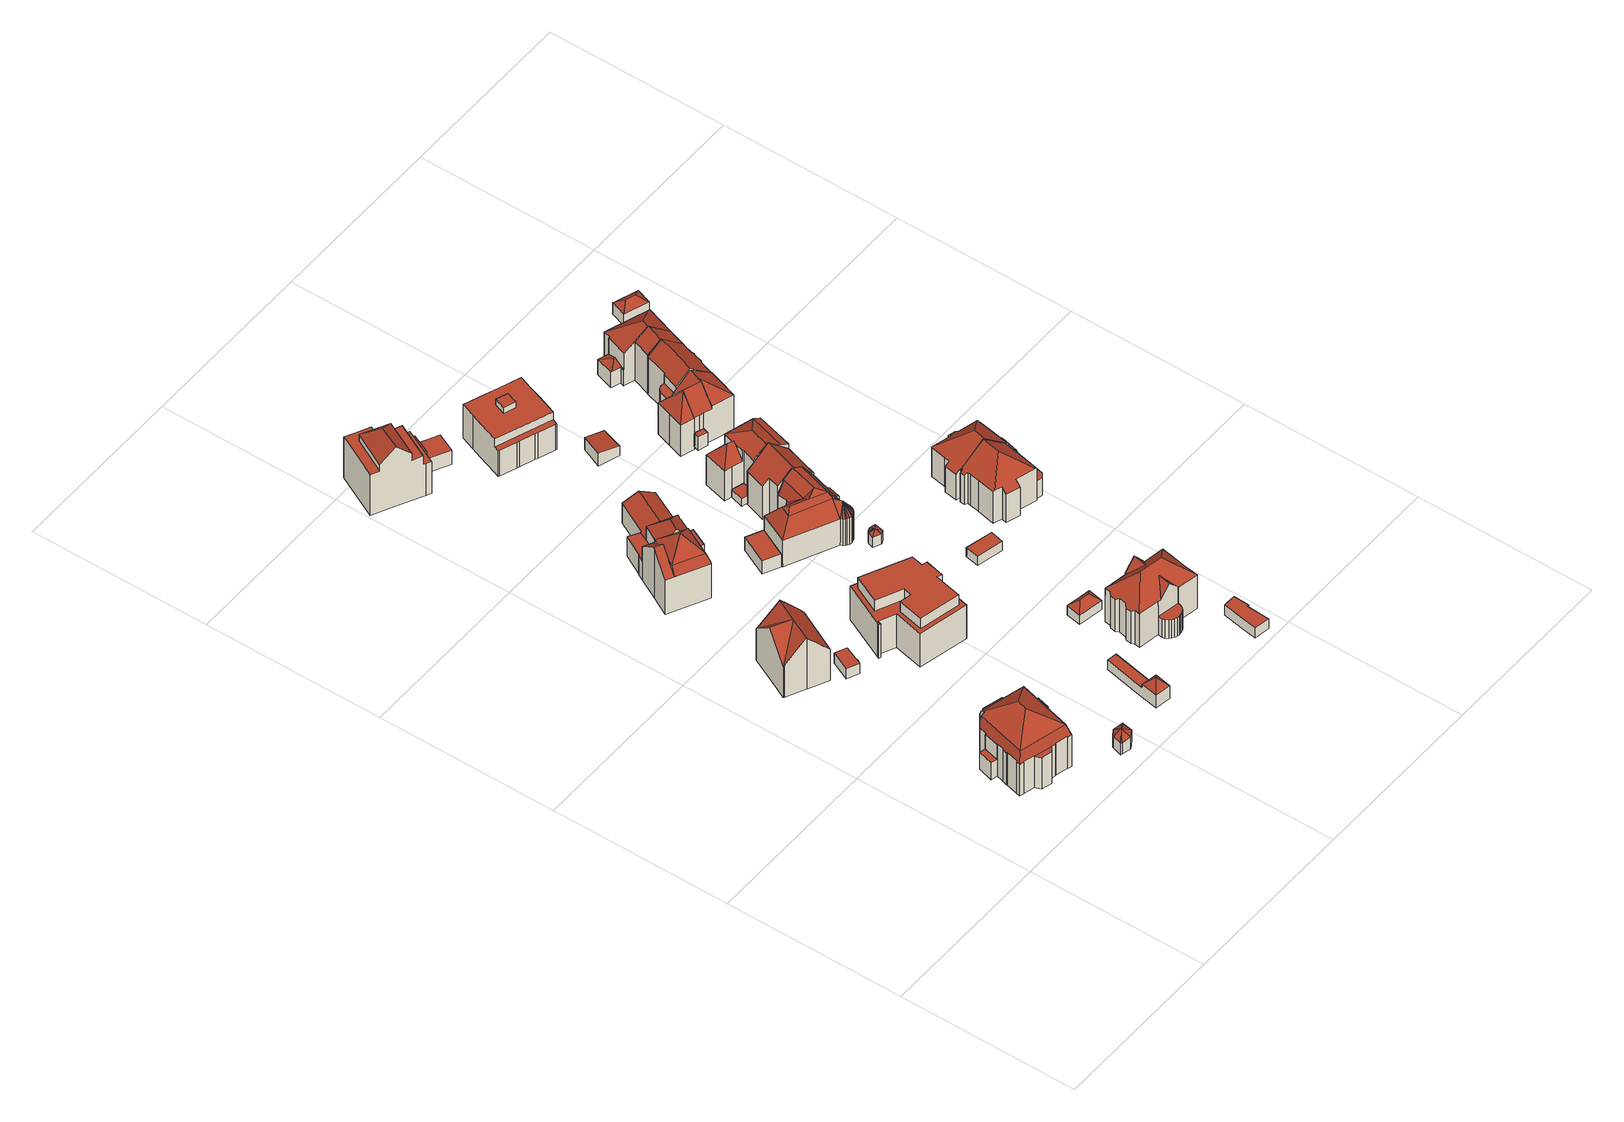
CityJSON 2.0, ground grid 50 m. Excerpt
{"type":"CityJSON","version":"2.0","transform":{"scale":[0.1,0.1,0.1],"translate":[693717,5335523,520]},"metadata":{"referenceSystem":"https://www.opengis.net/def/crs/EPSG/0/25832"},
"CityObjects":{
"building1":{"type":"Building","attributes":{"Gemeindeschluessel":"09162000","HoeheDach":"541.280","HoeheGrund":"523.127","Methode":"2000","NiedrigsteTraufeDesGebaeudes":"528.694","Geometrietyp2DReferenz":"3000","function":"31001_2000","roofType":"3400","measuredHeight":18.15,"storeysAboveGround":4},"geometry":[{"type":"MultiSurface","lod":"2","boundaries":[[[0,1,2,3]],[[4,5,6]],[[7,8,9,10]],[[11,12,13,14]],[[15,16,17,18]],[[19,20,21,22]],[[23,24,25,26]],[[27,28,29,30,31,32]],[[33,34,13,12,35,36,37,38,39,40,41,42,43]],[[31,30,44,45]],[[46,47,48]],[[49,50,51,52,53]],[[54,55,56,57,58]],[[26,25,59,60]],[[4,61,62,5]],[[63,60,59,64]],[[48,22,21,65,46]],[[66,67,68,69]],[[70,39,38,71]],[[49,53,72,73]],[[74,40,39,70]],[[71,38,37,75]],[[76,77,29,28]],[[78,67,66]],[[79,80,81,82]],[[83,84,85,86]],[[87,88,89,90,91,92]],[[93,94,64,95]],[[96,54,58,97,98,99]],[[100,81,80,101,68,67,78,102,43,42,103,104,61,4]],[[105,106,107,108]],[[109,110,106,105]],[[14,13,34,111]],[[52,51,85,84]],[[112,113,114,115]],[[116,41,40,74]],[[27,32,117,118]],[[95,119,120]],[[50,121,122,86,85,51]],[[83,86,122,123,124,114,113,2,1,125,107,106,110,126,92,91]],[[127,128,33,43,102]],[[91,90,84,83]],[[115,114,124,129]],[[116,130,103,42,41]],[[127,102,78,66]],[[63,64,94,131]],[[132,36,35,133]],[[134,125,1,0]],[[69,68,101,135]],[[129,124,123,136]],[[48,47,16,15]],[[3,2,113,112]],[[133,35,12,11]],[[137,93,95,120]],[[131,94,93,137]],[[6,57,56,138,139,44,30,29,77,140,17,16,47,46,65]],[[141,142,20,19]],[[96,99,143,144]],[[135,101,80,79]],[[87,92,126,145]],[[144,143,89,88]],[[120,119,142,141]],[[59,25,24,9,8,100,4,6,65,21,20,142,119,95,64]],[[62,61,98,97]],[[127,66,69,135,79,82,7,10,23,26,60,63,131,137,120,141,19,22,48,15,18,76,28,27,118,146,147,55,54,96,144,88,87,145,109,105,108,134,0,3,112,115,129,136,121,50,49,73,130,116,74,70,71,75,132,133,11,14,111,128]],[[31,45,117,32]],[[61,104,72,53,52,84,90,89,143,99,98]],[[75,37,36,132]],[[145,126,110,109]],[[5,62,97,58,57,6]],[[146,139,138,147]],[[140,77,76]],[[130,73,72,104,103]],[[108,107,125,134]],[[147,138,56,55]],[[18,17,140,76]],[[7,82,81,100,8]],[[136,123,122,121]],[[10,9,24,23]],[[146,118,117,45,44,139]],[[111,34,33,128]]],"semantics":{"surfaces":[{"type":"WallSurface"},{"type":"RoofSurface"},{"type":"GroundSurface"}],"values":[0,1,0,0,0,0,0,0,1,0,0,0,0,0,1,0,0,0,0,0,0,0,0,0,0,0,0,1,0,1,0,0,0,1,0,0,0,0,0,1,0,0,0,0,0,0,0,0,0,0,0,0,0,0,0,1,0,0,0,0,0,0,1,1,2,1,1,0,0,1,0,0,0,0,0,0,0,0,0,0,0]}}]},
"building2":{"type":"Building","attributes":{"Gemeindeschluessel":"09162000","HoeheDach":"538.120","HoeheGrund":"521.180","Methode":"2000","NiedrigsteTraufeDesGebaeudes":"526.543","Geometrietyp2DReferenz":"3000","function":"31001_1000","roofType":"3100","measuredHeight":16.94,"storeysAboveGround":3},"geometry":[{"type":"MultiSurface","lod":"2","boundaries":[[[148,149,150,151,152,153,154]],[[155,156,157,158,159,160]],[[161,162,163]],[[152,151,164,165]],[[166,167,156,155,160,168,149,148,169,161,170]],[[171,172,173,174]],[[169,148,154,175,176,177]],[[178,167,166,179]],[[180,181,177,176,182,183,184,185]],[[173,163,162,186,185,184,187,188,189,174]],[[190,164,151,150]],[[161,181,180,185,186,162]],[[161,169,177,181]],[[178,157,156,167]],[[150,149,168,190]],[[159,191,165,164,190,168,160]],[[191,159,158,157,178,179,192,171,174,189,188,187,184,183,182,176,175,154,153,152,165]],[[172,170,161,163,173]],[[192,179,166,170,172,171]]],"semantics":{"surfaces":[{"type":"WallSurface"},{"type":"RoofSurface"},{"type":"GroundSurface"}],"values":[0,0,1,0,1,0,0,0,0,0,1,1,1,0,0,0,2,1,0]}}]},
"building3":{"type":"Building","attributes":{"Gemeindeschluessel":"09162000","HoeheDach":"525.460","HoeheGrund":"523.256","Methode":"2000","NiedrigsteTraufeDesGebaeudes":"525.460","Geometrietyp2DReferenz":"3000","function":"31001_2463","roofType":"1000","measuredHeight":2.2,"storeysAboveGround":1},"geometry":[{"type":"MultiSurface","lod":"2","boundaries":[[[193,194,195,196]],[[197,198,194,193]],[[196,199,197,193]],[[199,200,198,197]],[[194,198,200,195]],[[196,195,200,199]]],"semantics":{"surfaces":[{"type":"WallSurface"},{"type":"GroundSurface"},{"type":"RoofSurface"}],"values":[0,0,1,0,2,0]}}]},
"building4":{"type":"Building","attributes":{"Gemeindeschluessel":"09162000","HoeheDach":"529.360","HoeheGrund":"523.990","Methode":"2000","NiedrigsteTraufeDesGebaeudes":"527.660","Geometrietyp2DReferenz":"3000","function":"31001_2000","roofType":"3600","measuredHeight":5.37,"storeysAboveGround":1},"geometry":[{"type":"MultiSurface","lod":"2","boundaries":[[[201,202,203,204]],[[205,206,207]],[[205,202,201]],[[205,208,209]],[[205,207,210]],[[202,210,211,203]],[[212,213,214,204,203,211,215,216,217,218,219]],[[210,207,215,211]],[[205,209,220]],[[220,209,213,212]],[[205,221,222]],[[205,210,202]],[[208,201,204,214]],[[205,222,206]],[[205,223,221]],[[221,223,219,218]],[[205,220,223]],[[209,208,214,213]],[[206,222,217,216]],[[222,221,218,217]],[[207,206,216,215]],[[205,201,208]],[[223,220,212,219]]],"semantics":{"surfaces":[{"type":"WallSurface"},{"type":"RoofSurface"},{"type":"GroundSurface"}],"values":[0,1,1,1,1,0,2,0,1,0,1,1,0,1,1,0,1,0,0,0,0,1,0]}}]},
"building5":{"type":"Building","attributes":{"Gemeindeschluessel":"09162000","HoeheDach":"524.681","HoeheGrund":"521.400","Methode":"1000","NiedrigsteTraufeDesGebaeudes":"524.681","Geometrietyp2DReferenz":"3000","function":"31001_2000","roofType":"1000","measuredHeight":3.28},"geometry":[{"type":"MultiSurface","lod":"2","boundaries":[[[224,225,226,227,228,229]],[[227,230,231,228]],[[232,233,234,235,231,230]],[[226,232,230,227]],[[228,231,235,229]],[[226,225,224,234,233,232]],[[229,235,234,224]]],"semantics":{"surfaces":[{"type":"GroundSurface"},{"type":"WallSurface"},{"type":"RoofSurface"}],"values":[0,1,2,1,1,1,1]}}]},
"building6":{"type":"Building","attributes":{"Gemeindeschluessel":"09162000","HoeheDach":"537.470","HoeheGrund":"522.956","Methode":"2000","NiedrigsteTraufeDesGebaeudes":"534.150","Geometrietyp2DReferenz":"3000","function":"31001_1000","roofType":"1000","measuredHeight":14.51,"storeysAboveGround":4},"geometry":[{"type":"MultiSurface","lod":"2","boundaries":[[[236,237,238,239,240,241,242,243]],[[241,240,244,245]],[[246,247,248,249]],[[250,251,252,253]],[[254,255,256,257]],[[258,259,260,261]],[[253,252,262,263]],[[264,265,259,258]],[[259,265,266,267,268,244,240,239,262,252,251,260]],[[269,266,265,264]],[[263,262,239,238]],[[249,248,270,271]],[[245,244,268,272]],[[261,260,251,250]],[[243,242,247,246]],[[257,256,273,274]],[[236,243,246,249,271,254,257,274,275]],[[271,270,255,254]],[[274,273,276,275]],[[275,276,237,236]],[[277,267,266,269]],[[255,270,248,247,242,241,245,272,277,269,264,258,261,250,253,263,238,237,276,273,256]],[[272,268,267,277]]],"semantics":{"surfaces":[{"type":"WallSurface"},{"type":"RoofSurface"},{"type":"GroundSurface"}],"values":[0,0,0,0,0,0,0,0,1,0,0,0,0,0,0,0,2,0,0,0,0,1,0]}}]},
"building7":{"type":"Building","attributes":{"Gemeindeschluessel":"09162000","HoeheDach":"530.700","HoeheGrund":"524.050","Methode":"2000","NiedrigsteTraufeDesGebaeudes":"527.230","Geometrietyp2DReferenz":"3000","function":"31001_2000","roofType":"1000","measuredHeight":6.65},"geometry":[{"type":"MultiSurface","lod":"2","boundaries":[[[278,279,280,281,282,283,284]],[[285,286,287,288]],[[289,290,291,292]],[[280,293,294,281]],[[279,278,295,287,286]],[[296,288,287,295,291,290]],[[278,284,297,292,291,295]],[[280,279,286,285,293]],[[292,297,298,289]],[[282,281,294,296,290,289,298,283]],[[293,285,288,294]],[[288,296,294]],[[283,298,297,284]]],"semantics":{"surfaces":[{"type":"GroundSurface"},{"type":"RoofSurface"},{"type":"WallSurface"}],"values":[0,1,2,2,2,1,2,2,1,2,1,1,2]}}]},
"building8":{"type":"Building","attributes":{"Gemeindeschluessel":"09162000","HoeheDach":"540.120","HoeheGrund":"521.346","Methode":"9999","NiedrigsteTraufeDesGebaeudes":"521.510","Geometrietyp2DReferenz":"3000","function":"31001_1000","roofType":"3100","measuredHeight":18.77,"storeysAboveGround":3},"geometry":[{"type":"MultiSurface","lod":"2","boundaries":[[[299,300,301,302]],[[303,304,305,306,307,308]],[[309,310,300,299]],[[311,312,313]],[[314,315,316]],[[317,318,319,320,321,314,316,322]],[[323,324,325,326,327,328]],[[329,315,330,307,331]],[[332,333,334,335,336,337,338,339,340,341,309,299,302,342,343,344,345,346,347]],[[317,348,349,350,318]],[[329,331,351]],[[308,307,330]],[[339,338,352,312,353]],[[352,303,308,313,312]],[[341,340,354,320,319]],[[302,301,355,342]],[[331,356,357,358,359,360,361,362,351]],[[311,313,330,315,314]],[[346,363,364,347]],[[311,321,320,354,353,312]],[[337,336,365,366,305,304]],[[356,307,306,357]],[[331,307,356]],[[335,367,368,365,336]],[[332,347,364,361,360]],[[367,369,370,371,372]],[[309,341,319,318,350,310]],[[343,326,325,344]],[[343,342,355,327,326]],[[338,337,304,303,352]],[[349,348,373,328]],[[372,358,368,367]],[[308,330,313]],[[348,317,322,374]],[[373,362,361]],[[345,344,325,324,375]],[[333,370,369,334]],[[333,332,360,359,371,370]],[[334,369,367,335]],[[371,359,358,372]],[[365,368,358,357,366]],[[345,375,363,346]],[[373,361,364,323,328]],[[339,353,354,340]],[[357,306,305,366]],[[311,314,321]],[[329,351,362,373,348,374]],[[364,363,375,324,323]],[[349,328,327,355,301,300,310,350]],[[315,329,374,322,316]]],"semantics":{"surfaces":[{"type":"WallSurface"},{"type":"RoofSurface"},{"type":"GroundSurface"}],"values":[0,1,0,0,0,1,1,1,2,0,0,1,0,1,0,0,1,1,0,1,0,0,0,0,0,1,0,0,0,0,0,0,1,0,1,0,0,0,0,0,1,0,0,0,0,0,1,1,1,0]}}]},
"building9":{"type":"Building","attributes":{"Gemeindeschluessel":"09162000","HoeheDach":"540.162","HoeheGrund":"520.600","Methode":"2000","NiedrigsteTraufeDesGebaeudes":"531.142","Geometrietyp2DReferenz":"3000","function":"31001_1000","roofType":"3200","measuredHeight":19.56,"storeysAboveGround":3},"geometry":[{"type":"MultiSurface","lod":"2","boundaries":[[[376,377,378,379]],[[380,381,382,383]],[[379,378,384,385]],[[386,387,388,389]],[[383,382,390,391]],[[392,393,394,395,396,397]],[[398,399,400,401]],[[402,390,381,403]],[[404,391,390,402]],[[405,406,389,388,407,403,381,380]],[[404,402,403,407,384,378,377,408,409,394,393,392]],[[410,411,412,413,414,415]],[[414,413,412,416,417,418,399,398]],[[401,400,419,406,405]],[[400,399,418,420,421,422,386,419]],[[407,388,387,423,424,385,384]],[[423,387,386,422]],[[425,420,418,417]],[[382,381,390]],[[411,426,425,417,416,412]],[[409,408,427,428,395,394]],[[429,430,431,432,415,414,398,401,405,380,383,391,404,392,397]],[[425,426,411,410,415,432,431,430,429,397,396,395,428,427,376,379,385,424,423,422,421,420]],[[427,408,377,376]],[[389,406,419,386]]],"semantics":{"surfaces":[{"type":"WallSurface"},{"type":"RoofSurface"},{"type":"GroundSurface"}],"values":[0,1,0,1,1,0,0,0,0,0,1,0,1,1,0,0,0,0,1,0,0,0,2,0,0]}}]},
"building10":{"type":"Building","attributes":{"Gemeindeschluessel":"09162000","HoeheDach":"527.720","HoeheGrund":"523.420","Methode":"2000","NiedrigsteTraufeDesGebaeudes":"527.720","Geometrietyp2DReferenz":"3000","function":"51009_1610","roofType":"1000","measuredHeight":4.3},"geometry":[{"type":"MultiSurface","lod":"2","boundaries":[[[433,434,435,436]],[[436,435,437,438]],[[439,433,436,438]],[[437,435,434,440]],[[438,437,440,439]],[[439,440,434,433]]],"semantics":{"surfaces":[{"type":"WallSurface"},{"type":"GroundSurface"},{"type":"RoofSurface"}],"values":[0,0,1,2,0,0]}}]},
"building11":{"type":"Building","attributes":{"Gemeindeschluessel":"09162000","HoeheDach":"528.153","HoeheGrund":"520.560","Methode":"2000","NiedrigsteTraufeDesGebaeudes":"525.249","Geometrietyp2DReferenz":"3000","function":"31001_2000","roofType":"1000","measuredHeight":7.59},"geometry":[{"type":"MultiSurface","lod":"2","boundaries":[[[441,442,443,444,445,446]],[[447,445,444,443,448,449,450,451,452]],[[453,454,448,443,442,441]],[[425,455,456,420]],[[457,447,452,456,455]],[[454,453,458,425,420,451,450,449,448]],[[458,453,441,446,457,455,425]],[[420,456,452,451]],[[445,447,457,446]]],"semantics":{"surfaces":[{"type":"RoofSurface"},{"type":"WallSurface"},{"type":"GroundSurface"}],"values":[0,1,1,1,0,2,1,1,1]}}]},
"building12":{"type":"Building","attributes":{"Gemeindeschluessel":"09162000","HoeheDach":"528.600","HoeheGrund":"523.565","Methode":"2000","NiedrigsteTraufeDesGebaeudes":"526.744","Geometrietyp2DReferenz":"3000","function":"31001_2000","roofType":"3200","measuredHeight":5.04,"storeysAboveGround":1},"geometry":[{"type":"MultiSurface","lod":"2","boundaries":[[[459,460,461,462]],[[463,459,462,464]],[[461,465,462]],[[466,465,467,468]],[[464,462,465,466]],[[461,460,469,467,465]],[[468,467,469,470]],[[459,469,460]],[[463,464,466,468,470]],[[470,469,459,463]]],"semantics":{"surfaces":[{"type":"RoofSurface"},{"type":"WallSurface"},{"type":"GroundSurface"}],"values":[0,1,0,1,1,0,1,0,2,1]}}]},
"building13":{"type":"Building","attributes":{"Gemeindeschluessel":"09162000","HoeheDach":"538.400","HoeheGrund":"523.252","Methode":"2000","NiedrigsteTraufeDesGebaeudes":"530.914","Geometrietyp2DReferenz":"3000","function":"31001_1000","roofType":"3400","measuredHeight":15.15,"storeysAboveGround":3},"geometry":[{"type":"MultiSurface","lod":"2","boundaries":[[[471,472,473,474]],[[475,476,477,472,471]],[[478,479,480]],[[481,478,482]],[[483,479,478]],[[480,484,485,486,487]],[[488,489,490,491,492,493,494,495,496,497,498,499,500,501,502,503,475,471,474,504,505,506,507,508,509,510,511,512,513]],[[514,515,478]],[[516,517,478,480,518]],[[519,514,478]],[[479,520,484,480]],[[496,495,515,514]],[[505,521,522,506]],[[493,492,523,524]],[[525,526,527,473,472]],[[518,480,487,528]],[[486,485,526,525]],[[503,502,482,517,516]],[[529,526,485]],[[529,530,531,526]],[[493,524,532,494]],[[508,533,534,509]],[[482,478,517]],[[489,488,535,520,479]],[[515,532,478]],[[492,491,536,523]],[[536,537,483,478]],[[510,538,539,511]],[[540,541,542,543]],[[506,522,531,530,544,545,507]],[[512,511,539,542,541]],[[484,529,485]],[[546,478,547]],[[490,537,536,491]],[[524,523,478]],[[475,503,516,518,528,476]],[[490,489,479,483,537]],[[497,496,514,519]],[[507,545,533,508]],[[486,525,487]],[[519,478,546]],[[498,546,547,499]],[[497,519,546,498]],[[520,535,543,542,539,538,534,533,545,544,484]],[[488,513,540,543,535]],[[495,494,532,515]],[[509,534,538,510]],[[547,478,548]],[[504,474,473,527,549]],[[528,487,525,477,476]],[[526,550,549,527]],[[512,541,540,513]],[[501,481,482,502]],[[472,477,525]],[[505,504,549,550,521]],[[499,547,548,500]],[[548,478,481]],[[500,548,481,501]],[[532,524,478]],[[523,536,478]],[[484,544,530,529]],[[526,531,522,521,550]]],"semantics":{"surfaces":[{"type":"WallSurface"},{"type":"RoofSurface"},{"type":"GroundSurface"}],"values":[0,0,1,1,1,1,2,1,1,1,1,0,0,0,1,1,1,0,1,1,0,0,1,0,1,0,1,0,1,0,0,1,1,0,1,0,0,0,0,1,1,0,0,1,0,0,0,1,0,1,1,0,0,0,0,0,1,0,1,1,1,1]}}]},
"building14":{"type":"Building","attributes":{"Gemeindeschluessel":"09162000","HoeheDach":"541.040","HoeheGrund":"524.265","Methode":"2000","NiedrigsteTraufeDesGebaeudes":"530.430","Geometrietyp2DReferenz":"3000","function":"31001_1000","roofType":"3100","measuredHeight":16.77,"storeysAboveGround":2},"geometry":[{"type":"MultiSurface","lod":"2","boundaries":[[[551,552,553,554]],[[555,556,557,558]],[[559,560,561,562]],[[563,564,565,566,567]],[[568,569,570,571,572,573,574,575,576,577,578,579,580,581]],[[582,583,584,585]],[[586,585,584,587,588]],[[589,577,576,590]],[[559,591,592,593,560]],[[594,595,561,560,593]],[[564,596,597,598,565]],[[599,556,555,600]],[[601,602,603,604]],[[605,567,566,606,607]],[[601,608,591,609,602]],[[610,611,569,568,612,613]],[[614,583,582,615]],[[616,573,572,617]],[[618,580,579,619]],[[618,563,567,605,581,580]],[[591,608,620,592]],[[594,593,592,620]],[[554,621,622,623,551]],[[610,613,622,621]],[[624,574,573,616]],[[598,597,603,602,609,625]],[[619,579,578,626]],[[551,623,627,587,584,583,614,628,557,556,599,552]],[[557,628,629,558]],[[561,595,586,588,562]],[[568,581,605,607,630,612]],[[565,598,625,627,623,622,613,612,630,606,566]],[[631,575,574,624]],[[632,571,570,633]],[[553,552,599,600]],[[629,628,614,615]],[[626,578,577,589]],[[617,572,571,632]],[[591,559,562,588,587,627,625,609]],[[607,606,630]],[[633,570,569,611]],[[604,603,597,596]],[[564,563,618,619,626,589,590,631,624,616,617,632,633,611,610,621,554,553,600,555,558,629,615,582,585,586,595,594,620,608,601,604,596]],[[590,576,575,631]]],"semantics":{"surfaces":[{"type":"WallSurface"},{"type":"RoofSurface"},{"type":"GroundSurface"}],"values":[0,0,1,0,1,0,0,0,1,0,0,0,0,1,0,0,0,0,0,0,0,0,0,0,0,1,0,1,0,0,0,1,0,0,0,0,0,0,1,1,0,0,2,0]}}]},
"building15":{"type":"Building","attributes":{"Gemeindeschluessel":"09162000","HoeheDach":"527.310","HoeheGrund":"523.520","Methode":"2000","NiedrigsteTraufeDesGebaeudes":"526.810","Geometrietyp2DReferenz":"3000","function":"31001_2000","roofType":"3600","measuredHeight":3.79},"geometry":[{"type":"MultiSurface","lod":"2","boundaries":[[[634,635,636,637]],[[638,639,640]],[[641,642,643,644]],[[635,645,646,636]],[[642,647,648,643]],[[638,649,647]],[[640,639,650,651]],[[638,647,642]],[[647,649,652,648]],[[653,640,651,654]],[[638,641,639]],[[645,653,654,646]],[[638,634,649]],[[638,640,653]],[[639,641,644,650]],[[638,642,641]],[[638,635,634]],[[638,645,635]],[[638,653,645]],[[646,654,651,650,644,643,648,652,637,636]],[[649,634,637,652]]],"semantics":{"surfaces":[{"type":"WallSurface"},{"type":"RoofSurface"},{"type":"GroundSurface"}],"values":[0,1,0,0,0,1,0,1,0,0,1,0,1,1,0,1,1,1,1,2,0]}}]},
"building16":{"type":"Building","attributes":{"Gemeindeschluessel":"09162000","HoeheDach":"529.115","HoeheGrund":"524.564","Methode":"1000","NiedrigsteTraufeDesGebaeudes":"528.874","Geometrietyp2DReferenz":"3000","function":"31001_2000","roofType":"3100","measuredHeight":4.55},"geometry":[{"type":"MultiSurface","lod":"2","boundaries":[[[655,656,657,658]],[[659,657,656,660,661]],[[660,662,663,661]],[[657,659,664,658]],[[659,661,663,664]],[[663,662,655,658,664]],[[655,662,660,656]]],"semantics":{"surfaces":[{"type":"RoofSurface"},{"type":"WallSurface"},{"type":"GroundSurface"}],"values":[0,1,1,1,2,1,0]}}]},
"building17":{"type":"Building","attributes":{"Gemeindeschluessel":"09162000","HoeheDach":"533.689","HoeheGrund":"520.820","Methode":"1000","NiedrigsteTraufeDesGebaeudes":"529.340","Geometrietyp2DReferenz":"3000","function":"31001_1000","roofType":"1000","measuredHeight":12.87,"storeysAboveGround":3},"geometry":[{"type":"MultiSurface","lod":"2","boundaries":[[[665,666,667,668]],[[669,670,671,672]],[[673,671,670,674,675,676,677,678,679,680,681,682]],[[683,677,676,684]],[[685,674,670,669]],[[672,671,673,686]],[[687,675,674,685]],[[688,689,690,691]],[[692,693,694,695]],[[696,697,698,699,700,701,702,703,667,666,704,705],[692,695,688,691]],[[684,676,675,687]],[[689,694,693,690]],[[703,702,701,706,707,708,668,667]],[[686,673,682,709]],[[680,679,678,698,697,696,705,681]],[[682,681,705,704,666,665,710,711,709]],[[678,677,683,712,713,714,706,701,700,699,698]],[[691,690,693,692]],[[714,713,712,683,684,687,685,669,672,686,709,711,710,665,668,708,707,706]],[[695,694,689,688]]],"semantics":{"surfaces":[{"type":"WallSurface"},{"type":"RoofSurface"},{"type":"GroundSurface"}],"values":[0,0,1,0,0,0,0,0,0,1,0,1,0,0,0,0,0,0,2,0]}}]},
"building18":{"type":"Building","attributes":{"Gemeindeschluessel":"09162000","HoeheDach":"524.800","HoeheGrund":"522.290","Methode":"2000","NiedrigsteTraufeDesGebaeudes":"524.800","Geometrietyp2DReferenz":"3000","function":"31001_2000","roofType":"1000","measuredHeight":2.51},"geometry":[{"type":"MultiSurface","lod":"2","boundaries":[[[715,716,717,718]],[[719,715,718,720]],[[721,719,720,722]],[[723,721,722,724]],[[718,717,724,722,720]],[[719,721,723,716,715]],[[716,723,724,717]]],"semantics":{"surfaces":[{"type":"WallSurface"},{"type":"GroundSurface"},{"type":"RoofSurface"}],"values":[0,0,0,0,1,2,0]}}]},
"building19":{"type":"Building","attributes":{"Gemeindeschluessel":"09162000","HoeheDach":"527.789","HoeheGrund":"524.600","Methode":"1000","NiedrigsteTraufeDesGebaeudes":"527.789","Geometrietyp2DReferenz":"3000","function":"31001_2000","roofType":"1000","measuredHeight":3.19},"geometry":[{"type":"MultiSurface","lod":"2","boundaries":[[[725,726,727,728]],[[729,730,731,732,733,734]],[[729,734,726,725]],[[735,736,737,738,739,740]],[[741,727,726,734,733,732,742,737,736,735]],[[730,729,725,728,743,740,739,738,744,731]],[[742,732,731,744,738,737]],[[743,728,727,741,735,740]]],"semantics":{"surfaces":[{"type":"WallSurface"},{"type":"RoofSurface"},{"type":"GroundSurface"}],"values":[0,0,0,0,1,2,0,0]}}]},
"building20":{"type":"Building","attributes":{"Gemeindeschluessel":"09162000","HoeheDach":"526.730","HoeheGrund":"523.821","Methode":"2000","NiedrigsteTraufeDesGebaeudes":"526.730","Geometrietyp2DReferenz":"3000","function":"31001_2000","roofType":"1000","measuredHeight":2.91},"geometry":[{"type":"MultiSurface","lod":"2","boundaries":[[[745,746,747,748]],[[749,747,746,750]],[[750,746,745,751]],[[752,749,750,751]],[[751,745,748,752]],[[752,748,747,749]]],"semantics":{"surfaces":[{"type":"RoofSurface"},{"type":"WallSurface"},{"type":"GroundSurface"}],"values":[0,1,1,2,1,1]}}]},
"building21":{"type":"Building","attributes":{"Gemeindeschluessel":"09162000","HoeheDach":"538.804","HoeheGrund":"522.130","Methode":"1000","NiedrigsteTraufeDesGebaeudes":"532.892","Geometrietyp2DReferenz":"3000","function":"31001_1000","roofType":"3100","measuredHeight":16.67,"storeysAboveGround":2},"geometry":[{"type":"MultiSurface","lod":"2","boundaries":[[[753,754,755,756]],[[757,758,759,760,761,762,763,764,765,766]],[[762,761,767,768,769,763]],[[760,770,771,768,767,761]],[[770,760,759,758,757,766,772,773,753,756,774,771]],[[772,775,776,773]],[[769,768,771,774,756,755]],[[765,775,772,766]],[[775,765,764,763,769,755,754,776]],[[773,776,754,753]]],"semantics":{"surfaces":[{"type":"WallSurface"},{"type":"RoofSurface"},{"type":"GroundSurface"}],"values":[0,0,1,0,2,0,0,0,1,0]}}]},
"building22":{"type":"Building","attributes":{"Gemeindeschluessel":"09162000","HoeheDach":"525.873","HoeheGrund":"521.670","Methode":"1000","NiedrigsteTraufeDesGebaeudes":"524.827","Geometrietyp2DReferenz":"3000","function":"31001_2000","roofType":"1000","measuredHeight":4.2},"geometry":[{"type":"MultiSurface","lod":"2","boundaries":[[[777,778,779,780]],[[781,779,778,782,783,784]],[[785,782,778,777]],[[784,783,782,785,786,787]],[[788,780,779,781,784,787]],[[780,788,787,786,785,777]]],"semantics":{"surfaces":[{"type":"WallSurface"},{"type":"RoofSurface"},{"type":"GroundSurface"}],"values":[0,1,0,0,0,2]}}]},
"building23":{"type":"Building","attributes":{"Gemeindeschluessel":"09162000","HoeheDach":"538.400","HoeheGrund":"522.264","Methode":"2000","NiedrigsteTraufeDesGebaeudes":"532.080","Geometrietyp2DReferenz":"3000","function":"31001_1000","roofType":"3100","measuredHeight":16.14,"storeysAboveGround":2},"geometry":[{"type":"MultiSurface","lod":"2","boundaries":[[[789,790,791,792,793,794,795,796]],[[797,798,799,791,800,801,802,803]],[[792,804,793]],[[805,718,806,807]],[[724,717,718,805,797,803,808]],[[795,717,724,796]],[[805,807,798,797]],[[809,794,793]],[[718,717,795,794,809,806]],[[810,804,792,799,798]],[[724,808,811,812,789,796]],[[792,791,799]],[[806,809,793,804,810,807]],[[790,800,791]],[[812,811,802,801]],[[789,812,801,800,790]],[[803,802,811,808]],[[810,798,807]]],"semantics":{"surfaces":[{"type":"RoofSurface"},{"type":"WallSurface"},{"type":"GroundSurface"}],"values":[0,1,1,1,2,1,1,1,1,0,1,1,0,0,0,0,1,0]}}]},
"building24":{"type":"Building","attributes":{"Gemeindeschluessel":"09162000","HoeheDach":"527.765","HoeheGrund":"523.365","Methode":"1000","NiedrigsteTraufeDesGebaeudes":"527.765","Geometrietyp2DReferenz":"3000","function":"51009_1610","roofType":"1000","measuredHeight":4.4},"geometry":[{"type":"MultiSurface","lod":"2","boundaries":[[[813,814,815,816]],[[817,818,819,820]],[[816,815,818,817]],[[820,813,816,817]],[[815,814,819,818]],[[820,819,814,813]]],"semantics":{"surfaces":[{"type":"WallSurface"},{"type":"GroundSurface"},{"type":"RoofSurface"}],"values":[0,0,0,1,2,0]}}]},
"building25":{"type":"Building","attributes":{"Gemeindeschluessel":"09162000","HoeheDach":"538.170","HoeheGrund":"522.300","Methode":"2000","NiedrigsteTraufeDesGebaeudes":"532.599","Geometrietyp2DReferenz":"3000","function":"31001_1000","roofType":"3100","measuredHeight":15.87,"storeysAboveGround":2},"geometry":[{"type":"MultiSurface","lod":"2","boundaries":[[[821,822,823,824]],[[825,826,827,828,829,830]],[[831,832,833,834,835,836,837,838,839,840,841,842,843,844]],[[832,831,844,845,846,847]],[[836,825,830,848,837]],[[838,849,850,839]],[[837,848,849,838]],[[835,851,825,836]],[[824,823,852,827]],[[833,832,847,853,854,855,834]],[[847,823,822,821,853]],[[830,829,848]],[[843,856,845,844]],[[851,855,854,821,824,826,825]],[[834,855,851,835]],[[829,850,849,848]],[[847,846,845,856,852,823]],[[854,853,821]],[[828,827,852,856,843,842,841,840,857]],[[824,827,826]],[[839,850,857,840]],[[829,828,857,850]]],"semantics":{"surfaces":[{"type":"WallSurface"},{"type":"GroundSurface"},{"type":"RoofSurface"}],"values":[0,0,1,0,0,0,0,0,2,0,2,2,0,2,0,2,2,0,0,2,0,2]}}]},
"building26":{"type":"Building","attributes":{"Gemeindeschluessel":"09162000","HoeheDach":"540.280","HoeheGrund":"524.470","Methode":"2000","NiedrigsteTraufeDesGebaeudes":"530.271","Geometrietyp2DReferenz":"3000","function":"31001_1000","roofType":"3200","measuredHeight":15.81,"storeysAboveGround":2},"geometry":[{"type":"MultiSurface","lod":"2","boundaries":[[[858,859,860,861]],[[861,862,863,864,865,866,867,868,869,870,871,872,873,874,875,876,877,878,879,880,881,882,883,884,885,886,887,888,889,890,891,892,893,894,895,896,897,898,899,858]],[[879,878,900,901,902,880]],[[872,903,904,873]],[[905,906,907,908,909,910]],[[901,900,911,910,909,908,912,913]],[[914,913,912,915,916,917,918,919,920,921,922,923,924,925]],[[926,927,882,881,880,902]],[[874,928,929,875]],[[863,930,931,864]],[[865,932,933,866]],[[877,911,900,878]],[[868,934,935,869]],[[864,931,932,865]],[[873,904,928,874]],[[862,936,930,863]],[[870,937,938,871]],[[929,928,904,903,938,937,935,934,939,933,932,931,930,936,860,859,907,906,905]],[[893,919,918,894]],[[888,924,923,889]],[[861,860,936,862]],[[891,890,922,921,920,892]],[[882,927,940,883]],[[894,918,917,895]],[[886,885,941,914,925,887]],[[869,935,937,870]],[[868,867,866,933,939,934]],[[916,915,897,896,895,917]],[[892,920,919,893]],[[876,875,929,905,910,911,877]],[[912,908,907,859,858,899,898,897,915]],[[940,942,941,885,884,883]],[[889,923,922,890]],[[941,942,940,927,926,902,901,913,914]],[[871,938,903,872]],[[887,925,924,888]]],"semantics":{"surfaces":[{"type":"WallSurface"},{"type":"GroundSurface"},{"type":"RoofSurface"}],"values":[0,1,0,0,0,2,2,0,0,0,0,0,0,0,0,0,0,2,0,0,0,0,0,0,0,0,0,0,0,0,0,0,0,2,0,0]}}]},
"building27":{"type":"Building","attributes":{"Gemeindeschluessel":"09162000","HoeheDach":"540.369","HoeheGrund":"524.720","Methode":"2000","NiedrigsteTraufeDesGebaeudes":"530.371","Geometrietyp2DReferenz":"3000","function":"31001_1000","roofType":"3200","measuredHeight":15.65,"storeysAboveGround":2},"geometry":[{"type":"MultiSurface","lod":"2","boundaries":[[[943,944,945,946,947,948,949,950,951,952,953,954,955]],[[956,957,944,943,955,958]],[[959,960,961,962,963,957,956,958,964,965,966,967,968,969,970,971,972,973,974,975,976,977,978,979,980,981,982,983,984]],[[949,985,970,969,968,950]],[[986,987,986,988]],[[989,990,991,992,993,994]],[[982,992,991,983]],[[995,993,992,982,981,980,996]],[[980,979,978,977,986,987,997,998,996]],[[983,991,990,984]],[[999,997,987,986,988,1000]],[[993,995,1001,994]],[[961,960,959,989,994,1001,947,946,962]],[[1001,995,996,998,997,999,948,947]],[[975,974,973,1002,1003,1004]],[[984,990,989,959]],[[972,1005,1002,973]],[[953,952,966,965,964,954]],[[948,999,1000,1004,1003,1002,1005,1006,985,949]],[[958,955,954,964]],[[963,945,944,957]],[[967,951,950,968]],[[966,952,951,967]],[[1000,988,986,977,976,975,1004]],[[962,946,945,963]],[[985,1006,1005,972,971,970]]],"semantics":{"surfaces":[{"type":"RoofSurface"},{"type":"WallSurface"},{"type":"GroundSurface"}],"values":[0,1,2,1,0,0,1,1,1,1,1,1,1,0,1,1,1,1,0,1,1,1,1,1,1,1]}}]},
"building28":{"type":"Building","attributes":{"Gemeindeschluessel":"09162000","HoeheDach":"538.670","HoeheGrund":"522.650","Methode":"2000","NiedrigsteTraufeDesGebaeudes":"532.044","Geometrietyp2DReferenz":"3000","function":"31001_1000","roofType":"3100","measuredHeight":16.02,"storeysAboveGround":2},"geometry":[{"type":"MultiSurface","lod":"2","boundaries":[[[1007,1008,1009,1010]],[[1011,1012,1013,1014]],[[1015,1016,1017,1013,1012,1018,1019,1020,1021,1022]],[[1010,1009,1023,1024]],[[1025,1026,1027,1028]],[[1023,1009,1008,1029,1030,1031,1032,1027,1026,1033,1034,1035,1036,1037]],[[1038,1039,1040,1024,1023,1037,1041,1016,1015,1022,1042]],[[1025,1028,1043,1044,1045,1046,1007,1010,1024,1040,1039,1038,1042,1047,1048,1049,1050,1011,1014,1051,1052,1053,1054,1055,1056,1057]],[[1035,1034,1056,1055,1054,1058]],[[1037,1036,1035,1058,1059,1060,1061,1041]],[[1060,1052,1051,1014,1013,1017,1061]],[[1060,1059,1058,1054,1053,1052]],[[1057,1033,1026,1025]],[[1045,1044,1043,1032,1031,1030]],[[1016,1041,1061,1017]],[[1042,1022,1021,1047]],[[1045,1030,1029,1046]],[[1050,1018,1012,1011]],[[1028,1027,1032,1043]],[[1049,1019,1018,1050]],[[1021,1020,1019,1049,1048,1047]],[[1056,1034,1033,1057]],[[1046,1029,1008,1007]]],"semantics":{"surfaces":[{"type":"WallSurface"},{"type":"RoofSurface"},{"type":"GroundSurface"}],"values":[0,0,1,0,0,1,0,2,0,1,0,0,0,0,0,0,0,0,0,0,0,0,0]}}]},
"building29":{"type":"Building","attributes":{"Gemeindeschluessel":"09162000","HoeheDach":"538.680","HoeheGrund":"522.770","Methode":"2000","NiedrigsteTraufeDesGebaeudes":"527.913","Geometrietyp2DReferenz":"3000","function":"31001_1000","roofType":"3200","measuredHeight":15.91,"storeysAboveGround":2},"geometry":[{"type":"MultiSurface","lod":"2","boundaries":[[[1062,1063,1064,1065]],[[1066,1067,1068,1069,1070,1071]],[[1065,1064,1072,1073,1074,1075]],[[1076,1077,1078,1079]],[[1080,1081,1082,1083]],[[1084,1085,1086,1087,1088,1089,1063,1062]],[[1090,1073,1072,1091,1092,1093]],[[1094,1095,1078,1077,1096]],[[1067,1097,1068]],[[1093,1092,1098,1099]],[[1100,1101,1102,1103,1097,1104]],[[1071,1070,1105,1106,1107,1108,1109]],[[1091,1110,1098,1092]],[[1106,1105,1111,1094,1096,1082,1081,1087,1086,1085,1084]],[[1095,1103,1102,1112,1079,1078]],[[1110,1089,1088,1098]],[[1100,1104,1113,1114]],[[1069,1068,1111,1105,1070]],[[1072,1064,1063,1089,1110,1091]],[[1101,1100,1114,1115,1109,1108,1107,1116,1075,1074,1073,1090,1093,1099,1117,1080,1083,1118,1076,1079,1112,1102]],[[1082,1096,1077,1076,1118,1083]],[[1068,1097,1103,1095,1094,1111]],[[1115,1114,1113,1066,1071,1109]],[[1116,1107,1106,1084,1062,1065,1075]],[[1113,1104,1097,1067,1066]],[[1088,1087,1081,1080,1117,1099,1098]]],"semantics":{"surfaces":[{"type":"RoofSurface"},{"type":"WallSurface"},{"type":"GroundSurface"}],"values":[0,0,1,1,1,1,1,0,1,1,1,1,0,0,1,0,1,1,0,2,1,0,1,1,0,1]}}]},
"building30":{"type":"Building","attributes":{"Gemeindeschluessel":"09162000","HoeheDach":"528.583","HoeheGrund":"523.300","Methode":"1000","NiedrigsteTraufeDesGebaeudes":"526.919","Geometrietyp2DReferenz":"3000","function":"31001_2000","roofType":"3200","measuredHeight":5.28},"geometry":[{"type":"MultiSurface","lod":"2","boundaries":[[[1119,1120,1121,1122,1123]],[[1124,1125,1126]],[[1127,1120,1119]],[[1128,1124,1119,1123]],[[1129,1125,1124,1128]],[[1128,1123,1122,1129]],[[1124,1126,1127,1119]],[[1127,1126,1125,1121,1120]],[[1122,1121,1125,1129]]],"semantics":{"surfaces":[{"type":"WallSurface"},{"type":"RoofSurface"},{"type":"GroundSurface"}],"values":[0,1,1,0,0,2,1,1,0]}}]}
},
"vertices":[
[276,320,31],[276,320,98],[283,318,98],[283,318,31],[303,123,168],[255,202,213],[173,157,168],[310,111,31],[310,111,135],[299,114,135],[299,114,31],[346,206,31],[346,206,135],[342,204,135],[342,204,31],[174,195,31],[174,195,138],[173,195,136],[173,195,31],[173,147,31],[173,147,135],[162,150,135],[162,150,31],[299,115,31],[299,115,137],[264,124,136],[264,124,31],[165,234,31],[183,230,31],[183,230,138],[182,230,135],[182,230,87],[165,234,87],[335,202,135],[339,203,135],[348,209,135],[350,208,135],[359,244,135],[357,245,135],[356,249,135],[354,252,135],[352,255,135],[349,257,135],[335,203,135],[193,272,135],[193,272,87],[165,161,136],[165,161,138],[165,161,31],[348,282,31],[350,288,31],[350,288,135],[348,283,135],[348,282,137],[219,294,31],[206,298,31],[206,298,154],[210,296,168],[219,294,174],[264,123,135],[264,123,31],[343,274,168],[262,229,213],[253,126,31],[253,126,135],[162,150,137],[326,171,31],[326,171,136],[321,151,136],[321,151,31],[356,249,31],[357,245,31],[354,280,137],[354,280,31],[354,252,31],[359,244,31],[178,211,31],[178,211,138],[326,171,138],[312,122,31],[312,122,138],[313,122,136],[313,122,31],[299,295,98],[299,295,135],[301,301,135],[301,301,98],[248,312,31],[247,308,31],[247,308,137],[247,309,135],[247,309,98],[248,312,98],[210,123,135],[239,115,135],[204,139,135],[223,310,31],[219,297,174],[222,306,168],[223,310,153],[310,111,136],[320,152,138],[334,203,138],[348,257,138],[354,280,138],[256,320,31],[256,320,98],[263,321,98],[263,321,31],[253,318,31],[253,318,98],[339,203,31],[289,315,31],[289,315,98],[293,313,98],[293,313,31],[352,255,31],[176,276,87],[176,276,31],[204,139,136],[204,139,31],[299,301,31],[299,301,98],[298,306,98],[296,310,98],[270,321,98],[250,315,98],[334,203,31],[335,202,31],[296,310,31],[348,257,31],[239,115,31],[350,208,31],[348,209,31],[270,321,31],[320,152,31],[298,306,31],[210,123,31],[200,294,139],[194,271,138],[178,211,137],[173,148,31],[173,148,137],[228,313,137],[228,313,31],[250,315,31],[194,271,31],[200,294,31],
[231,878,168],[231,879,168],[231,879,71],[238,894,65],[238,894,12],[231,879,12],[231,878,12],[271,856,117],[273,855,115],[273,855,12],[271,856,12],[269,858,12],[269,858,120],[189,822,181],[135,850,181],[105,788,115],[277,874,66],[277,874,12],[160,760,180],[213,734,115],[270,860,120],[220,884,181],[159,761,181],[106,787,12],[106,787,117],[105,787,115],[105,787,12],[220,884,12],[219,884,12],[219,884,180],[213,734,12],[160,760,12],[165,911,116],[166,910,116],[166,910,12],[165,911,12],[164,911,12],[164,911,116],[138,857,173],[138,857,12],[135,850,12],[105,788,12],[270,860,71],[270,860,12],[159,761,12],
[359,300,33],[359,300,55],[303,315,55],[303,315,33],[374,358,33],[374,358,55],[319,373,33],[319,373,55],
[401,37,77],[408,63,77],[408,63,40],[401,37,40],[428,56,94],[430,78,77],[426,77,77],[405,36,77],[430,30,77],[410,67,77],[410,67,40],[451,43,40],[430,30,40],[405,36,40],[426,77,40],[430,78,40],[457,73,40],[456,69,40],[455,69,40],[451,43,77],[456,69,77],[457,73,77],[455,69,77],
[278,708,14],[276,702,14],[271,692,14],[238,706,14],[262,759,14],[294,745,14],[238,706,47],[262,759,47],[271,692,47],[276,702,47],[278,708,47],[294,745,47],
[535,732,30],[535,732,141],[526,688,141],[526,688,175],[514,635,175],[514,635,141],[496,552,141],[496,552,30],[501,641,175],[501,641,141],[358,582,30],[358,582,141],[376,664,141],[376,664,30],[390,787,141],[390,787,175],[519,725,175],[519,725,141],[328,674,30],[328,674,141],[323,676,141],[323,676,30],[424,678,141],[424,678,175],[354,711,175],[354,711,141],[512,691,175],[512,691,141],[419,655,141],[419,655,175],[387,662,175],[372,591,175],[485,566,175],[387,662,141],[332,684,141],[332,684,30],[485,566,141],[326,681,141],[326,681,30],[384,804,30],[384,804,141],[372,591,141],
[606,103,40],[623,100,40],[613,54,40],[570,61,40],[579,109,40],[602,225,40],[629,220,40],[613,55,84],[623,100,82],[622,100,83],[597,81,107],[579,109,72],[579,109,81],[606,104,81],[606,104,72],[613,54,82],[570,61,82],[606,103,83],[579,108,82],[629,220,72],[602,225,72],
[222,1290,14],[222,1290,78],[252,1348,78],[252,1348,14],[261,1113,132],[291,1170,131],[292,1169,126],[309,1202,126],[299,1207,154],[258,1126,154],[221,1291,14],[221,1291,78],[190,1182,154],[176,1154,127],[182,1165,154],[217,1234,154],[223,1246,154],[223,1246,142],[244,1256,126],[211,1273,126],[210,1272,127],[183,1219,179],[204,1208,179],[236,1239,142],[310,1286,101],[368,1400,101],[331,1420,80],[284,1330,79],[282,1331,78],[270,1306,78],[263,1225,154],[240,1186,201],[282,1215,154],[335,1256,14],[350,1247,14],[331,1211,14],[327,1213,14],[303,1164,14],[291,1170,14],[260,1111,14],[154,1165,14],[182,1218,14],[210,1272,14],[254,1348,14],[284,1330,14],[331,1420,14],[405,1380,14],[349,1268,14],[343,1269,14],[244,1256,123],[244,1256,78],[211,1273,78],[272,1220,165],[260,1111,127],[154,1165,127],[182,1218,179],[254,1348,78],[299,1207,134],[309,1202,123],[317,1218,123],[336,1256,123],[335,1256,124],[343,1269,123],[288,1251,165],[349,1268,79],[343,1269,82],[303,1164,123],[292,1169,123],[327,1213,15],[327,1213,123],[331,1211,15],[350,1247,15],[336,1256,15],[317,1218,15],[270,1306,123],[236,1239,123],[405,1380,79],
[134,1996,6],[134,1996,141],[127,1981,141],[127,1981,6],[104,1858,162],[153,1955,162],[98,1937,202],[68,1876,202],[147,1972,141],[147,1972,6],[163,1950,111],[168,1961,111],[158,1966,111],[153,1955,111],[81,1992,162],[31,1895,162],[8,1906,141],[57,2003,141],[69,2028,141],[69,2028,6],[57,2003,6],[8,1906,6],[131,1845,111],[180,1942,111],[180,1942,140],[131,1845,140],[81,1992,141],[153,1955,141],[31,1895,141],[104,1858,140],[153,1955,140],[158,1966,141],[105,2010,141],[93,2016,141],[149,1836,6],[150,1835,6],[150,1835,111],[149,1836,111],[138,1841,111],[138,1841,6],[172,1879,111],[178,1892,111],[198,1933,111],[163,1950,140],[198,1933,6],[180,1942,6],[163,1950,6],[168,1961,6],[158,1966,6],[178,1892,6],[172,1879,6],[105,2010,6],[93,2016,6],[31,1895,6],[68,1876,6],[104,1858,6],[131,1845,6],
[414,1130,34],[414,1130,77],[459,1108,77],[459,1108,34],[421,1030,77],[421,1030,34],[377,1051,34],[377,1051,77],
[253,1853,52],[277,1904,52],[277,1905,52],[248,1919,52],[219,1934,52],[196,1883,52],[219,1934,78],[277,1905,6],[248,1919,6],[219,1934,6],[203,1942,6],[203,1942,81],[253,1853,6],[277,1904,6],[178,1892,82],[198,1933,81],[196,1883,78],[196,1883,6],
[752,353,67],[735,378,86],[708,383,86],[683,365,67],[752,353,36],[683,365,36],[691,407,67],[691,407,36],[733,400,67],[733,400,36],[759,395,68],[759,395,36],
[462,1109,33],[462,1109,120],[465,1108,121],[465,1108,33],[424,1028,33],[424,1028,121],[462,1109,121],[581,972,157],[602,982,121],[569,991,162],[565,953,121],[562,958,121],[604,978,121],[573,1007,172],[525,1030,172],[482,1050,172],[464,1040,162],[611,1017,33],[602,982,33],[604,977,33],[605,972,33],[605,966,33],[604,961,33],[601,956,33],[597,952,33],[592,949,33],[587,947,33],[581,946,33],[575,947,33],[570,950,33],[565,953,33],[562,958,33],[560,963,33],[511,1085,33],[529,1094,33],[535,1124,33],[634,1095,33],[633,1090,33],[628,1073,33],[625,1064,33],[622,1051,33],[634,1048,33],[624,1014,33],[592,949,121],[597,952,121],[560,963,122],[560,963,121],[559,963,121],[587,947,121],[602,983,121],[529,1094,126],[535,1124,120],[605,966,121],[604,961,121],[478,1070,162],[529,1046,162],[511,1085,122],[424,1027,122],[554,1034,184],[576,1112,184],[551,1119,162],[601,956,121],[633,1090,121],[628,1073,121],[611,1017,122],[605,972,121],[604,977,121],[625,1064,121],[622,1051,121],[624,1014,109],[634,1048,109],[622,1051,120],[612,1017,120],[602,1105,172],[634,1095,121],[581,946,121],[575,947,121],[570,950,121],[511,1085,123],[527,1093,121],
[704,222,154],[700,229,149],[700,229,43],[704,222,43],[709,252,43],[709,252,154],[713,273,154],[713,273,43],[809,269,189],[816,307,189],[788,312,153],[787,309,153],[821,186,43],[881,175,43],[881,175,153],[823,185,154],[821,186,157],[760,196,104],[758,183,104],[760,176,104],[764,170,104],[769,165,104],[775,161,104],[781,158,104],[788,157,104],[795,158,104],[802,159,104],[809,163,104],[814,168,104],[818,173,104],[821,185,104],[718,303,43],[718,303,154],[720,320,153],[720,320,43],[787,308,43],[721,319,154],[787,308,154],[802,159,43],[795,158,43],[842,298,154],[843,303,154],[825,306,177],[825,306,43],[788,312,43],[889,220,43],[889,220,153],[881,175,154],[702,245,148],[702,245,43],[900,288,43],[900,288,154],[894,251,154],[894,251,43],[821,185,157],[801,225,189],[795,189,189],[842,298,43],[900,288,155],[760,196,43],[758,183,43],[760,196,153],[760,196,154],[711,297,149],[711,297,43],[775,161,43],[769,165,43],[818,173,43],[814,168,43],[843,303,43],[701,206,43],[701,206,154],[701,207,154],[781,158,43],[834,242,210],[809,163,43],[767,253,210],[708,282,148],[708,282,43],[766,194,153],[788,157,43],[764,170,43],[760,176,43],
[601,912,68],[604,915,68],[604,915,35],[601,912,35],[618,906,73],[622,921,68],[617,921,68],[634,917,68],[629,892,68],[629,892,35],[634,917,35],[608,918,68],[608,918,35],[618,887,68],[618,887,35],[597,897,68],[622,921,35],[617,921,35],[597,897,35],[612,920,68],[612,920,35],
[807,309,91],[812,341,91],[793,345,89],[788,312,89],[793,345,46],[831,338,89],[831,338,46],[825,306,89],[825,306,46],[788,312,46],
[321,1843,8],[321,1843,119],[335,1882,119],[335,1882,8],[337,1722,8],[337,1722,93],[332,1724,93],[332,1724,8],[287,1740,93],[378,1707,93],[384,1704,93],[431,1687,93],[434,1686,93],[440,1701,93],[380,1723,93],[349,1735,93],[289,1757,93],[284,1742,93],[434,1686,8],[431,1687,8],[378,1707,8],[287,1740,8],[384,1704,8],[400,1778,119],[400,1778,137],[368,1790,137],[368,1790,119],[380,1822,119],[380,1822,137],[411,1810,137],[411,1810,119],[349,1735,119],[380,1723,119],[440,1701,119],[460,1756,119],[471,1788,119],[485,1826,119],[425,1848,119],[394,1860,119],[309,1812,119],[289,1757,119],[485,1826,8],[425,1848,8],[394,1860,8],[284,1742,8],[309,1812,8],[289,1757,8],[440,1701,8],[460,1756,8],[471,1788,8],
[542,1262,48],[575,1252,48],[575,1252,23],[542,1262,23],[531,1225,48],[531,1225,23],[547,1221,48],[547,1221,23],[562,1216,48],[562,1216,23],
[929,66,46],[929,66,78],[926,2,78],[926,2,46],[934,66,46],[936,106,46],[936,109,46],[936,109,78],[936,106,78],[934,66,78],[883,9,78],[890,51,78],[900,110,78],[900,110,46],[890,51,46],[883,9,46],[888,8,78],[911,110,78],[888,8,46],[911,110,46],
[766,650,67],[775,687,67],[701,705,67],[693,667,67],[701,705,38],[775,687,38],[766,650,38],[693,667,38],
[547,1221,21],[547,1221,131],[562,1216,146],[562,1216,21],[569,1114,21],[575,1112,21],[633,1096,21],[634,1095,21],[634,1095,129],[633,1096,130],[575,1112,188],[569,1114,181],[535,1124,148],[535,1124,21],[646,1135,130],[661,1187,131],[604,1204,188],[646,1135,21],[661,1187,21],[545,1157,21],[528,1163,21],[604,1204,21],[545,1157,147],[528,1163,130],
[518,1611,17],[518,1611,48],[499,1553,48],[499,1553,17],[443,1572,59],[465,1629,58],[446,1581,59],[442,1572,59],[465,1629,17],[446,1581,17],[442,1572,17],[443,1572,17],
[601,1205,184],[616,1258,184],[591,1319,156],[583,1291,156],[580,1280,156],[572,1253,156],[575,1252,157],[562,1216,156],[539,1334,23],[539,1334,121],[591,1319,121],[670,1296,156],[671,1296,156],[690,1290,146],[690,1290,23],[581,1286,162],[522,1267,23],[542,1262,122],[522,1267,121],[661,1187,23],[572,1253,121],[564,1291,162],[661,1187,146],[641,1193,156],
[612,1422,34],[612,1422,78],[637,1414,78],[637,1414,34],[632,1399,34],[632,1399,78],[607,1407,78],[607,1407,34],
[667,1426,154],[674,1449,172],[678,1461,182],[674,1449,182],[612,1422,129],[626,1465,182],[640,1507,129],[640,1507,126],[626,1465,178],[612,1422,126],[736,1442,23],[718,1387,23],[660,1406,23],[637,1414,23],[625,1418,23],[612,1422,23],[575,1434,23],[589,1478,23],[603,1519,23],[629,1511,23],[640,1507,23],[688,1491,23],[698,1488,23],[746,1472,23],[746,1472,138],[736,1442,138],[718,1387,138],[575,1434,126],[589,1478,126],[603,1519,126],[625,1418,129],[688,1491,182],[660,1406,138],[660,1406,129],[637,1414,129],[698,1488,174],[629,1511,126],
[992,778,45],[992,778,103],[991,774,103],[991,774,45],[962,782,45],[960,772,45],[962,767,45],[962,761,45],[961,756,45],[961,755,45],[960,751,45],[957,747,45],[953,743,45],[951,735,45],[964,732,45],[976,712,45],[970,687,45],[957,677,45],[940,682,45],[939,682,45],[937,678,45],[934,679,45],[879,695,45],[878,690,45],[875,679,45],[837,692,45],[840,702,45],[841,706,45],[821,713,45],[817,714,45],[828,766,45],[832,790,45],[834,800,45],[833,800,45],[826,803,45],[827,817,45],[836,815,45],[836,819,45],[837,819,45],[849,816,45],[898,803,45],[960,786,45],[937,678,150],[934,679,153],[879,695,152],[964,732,103],[976,712,103],[940,682,103],[955,757,103],[960,786,103],[960,786,148],[955,757,148],[940,682,148],[939,682,150],[898,803,203],[889,753,203],[821,713,152],[849,816,159],[837,819,148],[836,819,148],[836,815,148],[827,817,141],[826,803,142],[833,800,148],[834,800,149],[832,790,149],[828,766,149],[817,714,149],[878,690,148],[875,679,139],[970,687,103],[957,677,103],[960,772,103],[962,767,103],[962,761,103],[961,756,103],[960,751,103],[957,747,103],[962,782,103],[953,743,103],[951,735,103],[961,755,103],[837,692,139],[841,706,152],[840,702,148],
[835,824,141],[836,824,143],[836,819,143],[849,816,155],[901,802,204],[907,835,204],[853,918,144],[852,918,143],[844,876,142],[842,859,142],[841,859,141],[830,862,132],[825,827,132],[835,824,47],[836,824,47],[825,827,47],[992,778,47],[969,784,47],[901,802,47],[849,816,47],[836,819,47],[830,862,47],[841,859,47],[842,859,47],[844,876,47],[852,918,47],[853,918,47],[912,904,47],[912,905,47],[914,916,47],[935,911,47],[933,900,47],[933,899,47],[962,892,47],[986,886,47],[986,885,47],[985,883,47],[984,878,47],[985,878,47],[995,867,47],[990,845,47],[1004,828,47],[912,904,142],[986,886,104],[986,885,104],[962,892,104],[992,778,104],[1004,828,104],[990,845,104],[995,867,104],[985,878,104],[969,784,104],[985,878,141],[984,878,142],[986,885,141],[985,883,141],[986,886,141],[962,892,141],[969,784,141],[935,911,131],[933,900,141],[933,899,142],[914,916,132],[912,905,141],
[753,1492,26],[753,1492,134],[746,1472,135],[746,1472,26],[651,1550,26],[651,1550,120],[657,1551,120],[657,1551,26],[630,1510,120],[651,1504,120],[666,1549,120],[646,1547,120],[642,1543,120],[641,1541,120],[638,1538,120],[629,1511,120],[698,1488,178],[698,1488,26],[780,1573,26],[780,1573,134],[773,1551,134],[773,1551,26],[760,1512,134],[767,1518,130],[774,1541,130],[776,1545,130],[783,1582,134],[734,1598,178],[725,1601,187],[712,1561,187],[688,1491,187],[630,1510,26],[651,1504,26],[688,1491,26],[651,1504,149],[629,1511,26],[776,1545,26],[774,1541,26],[767,1518,26],[760,1512,26],[638,1538,26],[641,1541,26],[642,1543,26],[646,1547,26],[666,1549,26],[668,1548,26],[676,1573,26],[689,1613,26],[725,1601,26],[734,1598,26],[783,1582,26],[689,1613,151],[676,1573,152],[668,1548,152],[666,1549,149],
[677,1672,79],[680,1681,79],[678,1682,79],[675,1673,79],[723,1601,187],[739,1650,187],[739,1650,186],[738,1650,186],[705,1662,155],[689,1613,155],[678,1683,80],[678,1683,28],[678,1682,28],[675,1673,28],[706,1751,28],[706,1751,133],[730,1743,133],[730,1743,28],[699,1731,28],[699,1731,134],[705,1749,134],[705,1749,28],[677,1672,132],[680,1681,132],[689,1707,132],[697,1732,132],[697,1732,79],[689,1707,89],[654,1692,28],[654,1692,80],[653,1693,79],[653,1693,28],[745,1670,187],[825,1710,133],[705,1750,134],[799,1629,133],[668,1742,79],[668,1742,28],[783,1582,28],[799,1629,28],[826,1710,28],[826,1710,133],[783,1582,133],[705,1662,158],[706,1663,158],[706,1663,28],[705,1662,28],[689,1613,28],[685,1708,89],[738,1650,187],[825,1710,28],[734,1598,177],[734,1598,28],[723,1601,28],[677,1672,28],[697,1732,28],[705,1750,28],
[827,1786,69],[842,1828,70],[842,1828,69],[842,1828,33],[827,1786,33],[895,1763,69],[909,1805,69],[881,1791,86],[855,1800,86],[895,1763,33],[909,1805,33]
]}
